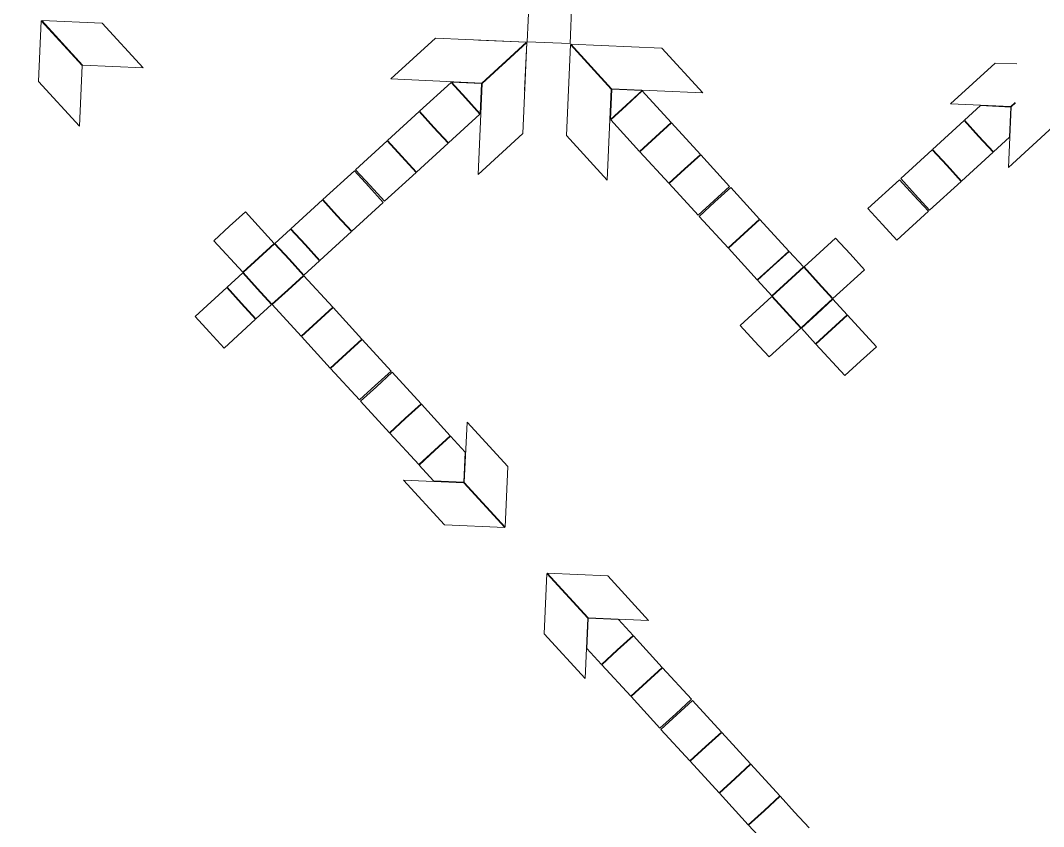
# Model space of a CAD drawing. Header units: inches. Extents: x 733725 to 1472938, y 4017711 to 8040520.
# Drawn here: x 734913.26 to 734922.82, y 4018814.39 to 4018821.93 of the extents above; entities that cross this region are included whole.
import ezdxf

# ---------------------------------------------------------------- set-up
doc = ezdxf.new("R2010")
doc.units = ezdxf.units.IN
doc.header["$MEASUREMENT"] = 0
doc.layers.add('H-HARAM3', color=123, linetype='Continuous', lineweight=5)
doc.layers.add('H-MAFSALL', color=31, linetype='Continuous', lineweight=13)

msp = doc.modelspace()

# ---------------------------------------------------------------- hatches: boundary and pattern name
at = {"layer": 'H-MAFSALL'}
h = msp.add_hatch(dxfattribs=at)
h.set_pattern_fill('ANGLE', color=256, scale=0.3, angle=45, style=0)
h.set_pattern_definition([(44.999999983, (-0.0012, 0.0002), (-1.4817422595, 1.4817422604), [1.524, -0.5715]), (134.999999983, (-0.0012, 0.0002), (-1.4817422604, -1.4817422595), [1.524, -0.5715])])
edge = h.paths.add_edge_path(flags=16)
edge.add_arc((734483.445, 4019138.1897), 8, -50, 310)
edge = h.paths.add_edge_path(flags=16)
edge.add_arc((735041.6895, 4018744.7804), 5, 130, 310)
edge.add_arc((735041.6895, 4018744.7804), 5, -50, 130)
edge = h.paths.add_edge_path(flags=16)
edge.add_arc((734929.4489, 4018650.0324), 10, 307.10292, 310)
edge.add_line((734935.8767, 4018642.372), (734935.4814, 4018642.0569))
edge = h.paths.add_edge_path(flags=16)
edge.add_arc((734448.3042, 4018988.9589), 5, -50, 310)
edge = h.paths.add_edge_path(flags=16)
edge.add_arc((734929.4489, 4018650.0324), 10, -50, 310)
edge = h.paths.add_edge_path()
edge.add_line((734470.4953, 4018819.8037), (734535.0027, 4018852.1893))
edge.add_line((734535.0027, 4018852.1893), (734535.0028, 4018852.1894))
edge.add_line((734535.0028, 4018852.1894), (734572.9145, 4018810.9159))
edge.add_arc((734615.7136, 4018815.0669), 43, 185.53969, 259.5981)
edge.add_line((734607.9499, 4018772.7736), (734656.259, 4018720.1805))
edge.add_line((734656.259, 4018720.1805), (734681.0174, 4018702.8809))
edge.add_line((734681.0174, 4018702.8809), (734689.4674, 4018687.6694))
edge.add_line((734689.4674, 4018687.6694), (734694.8569, 4018680.12))
edge.add_line((734694.8569, 4018680.12), (734719.321, 4018651.3461))
edge.add_line((734719.321, 4018651.3461), (734735.3211, 4018631.9455))
edge.add_line((734735.3211, 4018631.9455), (734738.8113, 4018624.3039))
edge.add_line((734738.8113, 4018624.3039), (734748.2601, 4018603.5123))
edge.add_line((734748.2601, 4018603.5123), (734747.5156, 4018601.6559))
edge.add_arc((734785.5059, 4018511.8713), 97.4913, 107.729285, 112.93457, ccw=False)
edge.add_arc((734656.5511, 4018541.8805), 117.4915, 25.081262, 32.340364, ccw=False)
edge.add_line((734762.964, 4018591.6856), (734809.1804, 4018581.9423))
edge.add_line((734809.1804, 4018581.9423), (734866.2193, 4018571.7287))
edge.add_line((734866.2193, 4018571.7287), (734867.898, 4018578.5125))
edge.add_line((734867.898, 4018578.5125), (734907.7247, 4018615.0051))
edge.add_line((734907.7247, 4018615.0051), (734912.4306, 4018609.8288))
edge.add_line((734912.4306, 4018609.8288), (734975.6402, 4018667.1034))
edge.add_line((734975.6402, 4018667.1034), (734970.9806, 4018672.2286))
edge.add_line((734970.9806, 4018672.2286), (735032.0404, 4018727.7402))
edge.add_line((735032.0404, 4018727.7402), (735037.3062, 4018722.0059))
edge.add_line((735037.3062, 4018722.0059), (735052.4135, 4018735.6627))
edge.add_line((735052.4135, 4018735.6627), (735059.3378, 4018741.9222))
edge.add_line((735059.3378, 4018741.9222), (735066.4007, 4018748.3411))
edge.add_line((735066.4007, 4018748.3411), (735061.1061, 4018754.1649))
edge.add_line((735061.1061, 4018754.1649), (735117.1181, 4018805.0911))
edge.add_line((735117.1181, 4018805.0911), (735104.8167, 4018818.622))
edge.add_line((735104.8167, 4018818.622), (734958.6774, 4018685.7615))
edge.add_line((734958.6774, 4018685.7615), (734951.5192, 4018693.6351))
edge.add_line((734951.5192, 4018693.6351), (734933.8721, 4018677.5914))
edge.add_line((734933.8721, 4018677.5914), (734905.385, 4018651.6928))
edge.add_line((734905.385, 4018651.6928), (734888.1078, 4018635.9855))
edge.add_line((734888.1078, 4018635.9855), (734892.7674, 4018630.8602))
edge.add_line((734892.7674, 4018630.8602), (734854.6666, 4018596.2214))
edge.add_line((734854.6666, 4018596.2214), (734784.2933, 4018608.8228))
edge.add_arc((734788.6998, 4018633.4314), 25, 217.1653, 259.84791, ccw=False)
edge.add_line((734768.7774, 4018618.3285), (734704.047, 4018703.715))
edge.add_line((734704.047, 4018703.715), (734708.5341, 4018710.9467))
edge.add_line((734708.5341, 4018710.9467), (734700.2069, 4018716.1137))
edge.add_line((734700.2069, 4018716.1137), (734704.0386, 4018722.2888))
edge.add_line((734704.0386, 4018722.2888), (734698.0906, 4018725.9795))
edge.add_line((734698.0906, 4018725.9795), (734702.2734, 4018732.7208))
edge.add_line((734702.2734, 4018732.7208), (734702.3358, 4018732.6792))
edge.add_arc((734708.1172, 4018741.4147), 10.4754, 236.50241, 314.05115)
edge.add_line((734715.4007, 4018733.8859), (734717.1591, 4018735.4845))
edge.add_line((734717.1591, 4018735.4845), (734722.2306, 4018740.0952))
edge.add_line((734722.2306, 4018740.0952), (734720.0645, 4018742.4777))
edge.add_line((734720.0645, 4018742.4777), (734726.1319, 4018747.9938))
edge.add_line((734726.1319, 4018747.9938), (734719.4104, 4018755.3871))
edge.add_line((734719.4104, 4018755.3871), (734713.2184, 4018749.7578))
edge.add_line((734713.2184, 4018749.7578), (734710.2913, 4018752.9776))
edge.add_line((734710.2913, 4018752.9776), (734716.4832, 4018758.6068))
edge.add_line((734716.4832, 4018758.6068), (734709.7593, 4018766.0027))
edge.add_line((734709.7593, 4018766.0027), (734703.5674, 4018760.3734))
edge.add_line((734703.5674, 4018760.3734), (734700.6402, 4018763.5932))
edge.add_line((734700.6402, 4018763.5932), (734706.8321, 4018769.2225))
edge.add_line((734706.8321, 4018769.2225), (734700.1106, 4018776.6158))
edge.add_line((734700.1106, 4018776.6158), (734694.4001, 4018771.4241))
edge.add_line((734694.4001, 4018771.4241), (734692.234, 4018773.8067))
edge.add_line((734692.234, 4018773.8067), (734686.6308, 4018768.7126))
edge.add_line((734686.6308, 4018768.7126), (734683.9313, 4018766.2584))
edge.add_arc((734691.4881, 4018755.6042), 13.062, 125.34714, 234.14862)
edge.add_line((734683.8378, 4018745.0169), (734679.6738, 4018738.3061))
edge.add_line((734679.6738, 4018738.3061), (734673.7265, 4018741.9964))
edge.add_line((734673.7265, 4018741.9964), (734673.4101, 4018741.4911))
edge.add_line((734673.4101, 4018741.4911), (734673.2736, 4018741.5758))
edge.add_line((734673.2736, 4018741.5758), (734669.4239, 4018735.3715))
edge.add_line((734669.4239, 4018735.3715), (734662.8913, 4018739.4249))
edge.add_line((734662.8913, 4018739.4249), (734661.1199, 4018740.524))
edge.add_line((734661.1199, 4018740.524), (734662.2687, 4018742.4241))
edge.add_line((734662.2687, 4018742.4241), (734639.0908, 4018767.9186))
edge.add_line((734639.0908, 4018767.9186), (734644.8625, 4018773.166))
edge.add_line((734644.8625, 4018773.166), (734641.2704, 4018777.1171))
edge.add_line((734641.2704, 4018777.1171), (734635.4986, 4018771.8698))
edge.add_line((734635.4986, 4018771.8698), (734624.5394, 4018783.9244))
edge.add_line((734624.5394, 4018783.9244), (734623.801, 4018783.25))
edge.add_line((734623.801, 4018783.25), (734611.491, 4018796.7903))
edge.add_line((734611.491, 4018796.7903), (734615.9688, 4018800.9041))
edge.add_line((734615.9688, 4018800.9041), (734613.2055, 4018803.9435))
edge.add_line((734613.2055, 4018803.9435), (734611.3585, 4018802.2643))
edge.add_line((734611.3585, 4018802.2643), (734611.02, 4018802.6367))
edge.add_line((734611.02, 4018802.6367), (734608.0803, 4018802.7766))
edge.add_line((734608.0803, 4018802.7766), (734607.7079, 4018802.4381))
edge.add_line((734607.7079, 4018802.4381), (734600.9592, 4018809.8613))
edge.add_line((734600.9592, 4018809.8613), (734601.3316, 4018810.1998))
edge.add_line((734601.3316, 4018810.1998), (734601.4715, 4018813.1395))
edge.add_line((734601.4715, 4018813.1395), (734601.133, 4018813.5119))
edge.add_line((734601.133, 4018813.5119), (734602.98, 4018815.191))
edge.add_line((734602.98, 4018815.191), (734600.1953, 4018818.254))
edge.add_line((734600.1953, 4018818.254), (734595.6962, 4018814.1637))
edge.add_line((734595.6962, 4018814.1637), (734583.3863, 4018827.704))
edge.add_line((734583.3863, 4018827.704), (734584.1278, 4018828.3749))
edge.add_line((734584.1278, 4018828.3749), (734573.1685, 4018840.4295))
edge.add_line((734573.1685, 4018840.4295), (734578.9403, 4018845.6768))
edge.add_line((734578.9403, 4018845.6768), (734575.3481, 4018849.628))
edge.add_line((734575.3481, 4018849.628), (734569.5764, 4018844.3807))
edge.add_line((734569.5764, 4018844.3807), (734546.3981, 4018869.8755))
edge.add_line((734546.3981, 4018869.8755), (734544.3975, 4018868.9124))
edge.add_line((734544.3975, 4018868.9124), (734540.0569, 4018877.6681))
edge.add_line((734540.0569, 4018877.6681), (734546.5988, 4018880.9112))
edge.add_line((734546.5988, 4018880.9112), (734546.5264, 4018881.0573))
edge.add_line((734546.5264, 4018881.0573), (734547.0605, 4018881.3221))
edge.add_line((734547.0605, 4018881.3221), (734543.9517, 4018887.593))
edge.add_line((734543.9517, 4018887.593), (734551.0277, 4018891.1008))
edge.add_arc((734562.2937, 4018897.711), 13.062, 210.40158, 319.20306)
edge.add_line((734572.182, 4018889.1765), (734580.4847, 4018896.7248))
edge.add_line((734580.4847, 4018896.7248), (734578.3187, 4018899.1073))
edge.add_line((734578.3187, 4018899.1073), (734584.0292, 4018904.299))
edge.add_line((734584.0292, 4018904.299), (734577.1831, 4018911.5791))
edge.add_line((734577.1831, 4018911.5791), (734571.1158, 4018906.063))
edge.add_line((734571.1158, 4018906.063), (734568.1886, 4018909.2828))
edge.add_line((734568.1886, 4018909.2828), (734574.2559, 4018914.7988))
edge.add_line((734574.2559, 4018914.7988), (734567.5321, 4018922.1947))
edge.add_line((734567.5321, 4018922.1947), (734561.4647, 4018916.6786))
edge.add_line((734561.4647, 4018916.6786), (734558.5375, 4018919.8984))
edge.add_line((734558.5375, 4018919.8984), (734564.6049, 4018925.4145))
edge.add_line((734564.6049, 4018925.4145), (734558.0079, 4018932.921))
edge.add_line((734558.0079, 4018932.921), (734551.9405, 4018927.4049))
edge.add_line((734551.9405, 4018927.4049), (734549.7745, 4018929.7875))
edge.add_line((734549.7745, 4018929.7875), (734542.9446, 4018923.5782))
edge.add_arc((734549.637, 4018915.6331), 10.3881, 130.10836, 208.84824)
edge.add_line((734540.538, 4018910.6209), (734533.43, 4018907.0972))
edge.add_line((734533.43, 4018907.0972), (734530.3209, 4018913.3688))
edge.add_line((734530.3209, 4018913.3688), (734523.8097, 4018910.141))
edge.add_line((734523.8097, 4018910.141), (734519.4222, 4018918.9914))
edge.add_line((734519.4222, 4018918.9914), (734518.4144, 4018918.4896))
edge.add_line((734518.4144, 4018918.4896), (734483.6524, 4018963.6121))
edge.add_line((734483.6524, 4018963.6121), (734466.216, 4018986.2504))
edge.add_arc((734446.3422, 4018986.5238), 19.8757, -0.7881, 95.2465)
edge.add_line((734444.5247, 4019006.3162), (734441.7449, 4019010.0152))
edge.add_arc((734457.7335, 4019022.0305), 20, 159.6381, 216.92455, ccw=False)
edge.add_line((734438.9832, 4019028.9895), (734449.6243, 4019057.6607))
edge.add_arc((734468.3745, 4019050.7018), 20, 132.2751, 159.6381, ccw=False)
edge.add_line((734454.9207, 4019065.5002), (734492.1744, 4019099.3689))
edge.add_line((734492.1744, 4019099.3689), (734492.3517, 4019103.094))
edge.add_line((734492.3517, 4019103.094), (734518.4945, 4019128.9096))
edge.add_line((734518.4945, 4019128.9096), (734515.9323, 4019129.0316))
edge.add_line((734515.9323, 4019129.0316), (734509.618, 4019135.9854))
edge.add_line((734509.618, 4019135.9854), (734510.1303, 4019146.7492))
edge.add_line((734510.1303, 4019146.7492), (734519.735, 4019155.0405))
edge.add_line((734519.735, 4019155.0405), (734521.1517, 4019171.1327))
edge.add_line((734521.1517, 4019171.1327), (734507.4717, 4019199.4861))
edge.add_line((734507.4717, 4019199.4861), (734476.6861, 4019171.0991))
edge.add_line((734476.6861, 4019171.0991), (734472.5744, 4019167.3077))
edge.add_line((734472.5744, 4019167.3077), (734466.9126, 4019162.0871))
edge.add_line((734466.9126, 4019162.0871), (734466.3923, 4019149.2512))
edge.add_line((734466.3923, 4019149.2512), (734473.0576, 4019142.0228))
edge.add_line((734473.0576, 4019142.0228), (734470.7281, 4019136.0028))
edge.add_line((734470.7281, 4019136.0028), (734468.209, 4019122.9071))
edge.add_line((734468.209, 4019122.9071), (734466.607, 4019104.8471))
edge.add_line((734466.607, 4019104.8471), (734464.67, 4019103.3283))
edge.add_line((734464.67, 4019103.3283), (734460.4299, 4019099.4701))
edge.add_line((734460.4299, 4019099.4701), (734439.912, 4019080.5571))
edge.add_arc((734466.9718, 4019051.0992), 40, 132.57031, 159.93331)
edge.add_line((734429.4, 4019064.8237), (734425.7868, 4019054.9322))
edge.add_arc((734492.6114, 4019019.499), 75.6376, 152.065629, 155.271152)
edge.add_line((734423.91, 4019051.1401), (734418.436, 4019034.2994))
edge.add_line((734418.436, 4019034.2994), (734418.3925, 4019032.8335))
edge.add_arc((734464.1068, 4019027.4994), 46.0244, 173.34458, 190.86616)
edge.add_arc((734458.1011, 4019026.815), 40, 191.52522, 222.57031)
edge.add_line((734428.6431, 4018999.7552), (734431.5496, 4018996.5912))
edge.add_arc((734450.6368, 4018990.5945), 20.0071, 162.55862, 282.582)
edge.add_line((734454.9951, 4018971.0679), (734472.9353, 4018951.5378))
edge.add_line((734472.9353, 4018951.5378), (734489.3655, 4018933.6514))
edge.add_line((734489.3655, 4018933.6514), (734498.0831, 4018916.2952))
edge.add_line((734498.0831, 4018916.2952), (734467.0091, 4018900.6946))
edge.add_line((734467.0091, 4018900.6946), (734457.7339, 4018896.0381))
edge.add_line((734457.7339, 4018896.0381), (734446.8459, 4018890.5718))
edge.add_line((734446.8459, 4018890.5718), (734436.4745, 4018885.3649))
edge.add_line((734436.4745, 4018885.3649), (734448.8003, 4018875.9814))
edge.add_line((734448.8003, 4018875.9814), (734461.775, 4018837.1449))
edge.add_line((734461.775, 4018837.1449), (734470.4953, 4018819.8037))

# ---------------------------------------------------------------- linework, layer by layer
at = {"layer": 'H-HARAM3'}
for p, q in [((734917.9993, 4018821.7299), (734918.0171, 4018822.1295)), ((734917.9993, 4018821.7299), (734918.0171, 4018822.1295)), ((734917.9993, 4018821.7299), (734918.0171, 4018822.1295)), ((734917.9993, 4018821.7299), (734918.0171, 4018822.1295)), ((734918.3989, 4018821.7121), (734918.4167, 4018822.1117)), ((734918.3989, 4018821.7121), (734918.4167, 4018822.1117)), ((734913.433, 4018821.3593), (734913.4581, 4018821.9245)), ((734913.433, 4018821.3593), (734913.4581, 4018821.9245)), ((734913.4581, 4018821.9245), (734913.8399, 4018821.5071)), ((734913.4581, 4018821.9245), (734913.8399, 4018821.5071)), ((734914.0265, 4018821.9023), (734913.4613, 4018821.9274)), ((734913.4613, 4018821.9274), (734913.8432, 4018821.51)), ((734914.0265, 4018821.9023), (734913.4613, 4018821.9274)), ((734913.4613, 4018821.9274), (734913.8432, 4018821.51)), ((734914.4083, 4018821.4849), (734914.0265, 4018821.9023)), ((734914.4083, 4018821.4849), (734914.0265, 4018821.9023)), ((734917.1408, 4018821.7637), (734916.7234, 4018821.3819)), ((734917.1408, 4018821.7637), (734916.7234, 4018821.3819)), ((734917.9916, 4018821.7258), (734917.1408, 4018821.7637)), ((734917.9916, 4018821.7258), (734917.1408, 4018821.7637)), ((734917.9916, 4018821.7258), (734917.543, 4018821.7458)), ((734917.9916, 4018821.7258), (734917.543, 4018821.7458)), ((734917.5742, 4018821.344), (734917.9916, 4018821.7258)), ((734917.5742, 4018821.344), (734917.9916, 4018821.7258)), ((734917.5772, 4018821.3407), (734917.9946, 4018821.7226)), ((734917.5772, 4018821.3407), (734917.9946, 4018821.7226)), ((734917.7573, 4018821.5115), (734917.9916, 4018821.7258)), ((734917.7573, 4018821.5115), (734917.9916, 4018821.7258)), ((734917.7603, 4018821.5082), (734917.9946, 4018821.7226)), ((734917.7603, 4018821.5082), (734917.9946, 4018821.7226)), ((734917.9946, 4018821.7226), (734917.9567, 4018820.8718)), ((734917.9946, 4018821.7226), (734917.9567, 4018820.8718)), ((734917.9946, 4018821.7226), (734917.9746, 4018821.2739)), ((734917.9946, 4018821.7226), (734917.9746, 4018821.2739)), ((734918.3989, 4018821.7121), (734917.9993, 4018821.7299)), ((734918.3989, 4018821.7121), (734917.9993, 4018821.7299)), ((734918.3989, 4018821.7121), (734917.9993, 4018821.7299)), ((734918.3989, 4018821.7121), (734917.9993, 4018821.7299)), ((734918.403, 4018821.7044), (734918.3651, 4018820.8536)), ((734918.403, 4018821.7044), (734918.3651, 4018820.8536)), ((734918.403, 4018821.7044), (734918.3651, 4018820.8536)), ((734918.403, 4018821.7044), (734918.3651, 4018820.8536)), ((734918.7848, 4018821.287), (734918.403, 4018821.7044)), ((734918.7848, 4018821.287), (734918.403, 4018821.7044)), ((734918.7848, 4018821.287), (734918.403, 4018821.7044)), ((734918.7848, 4018821.287), (734918.403, 4018821.7044)), ((734918.788, 4018821.29), (734918.4062, 4018821.7074)), ((734918.4062, 4018821.7074), (734919.257, 4018821.6695)), ((734918.4062, 4018821.7074), (734919.257, 4018821.6695)), ((734918.788, 4018821.29), (734918.4062, 4018821.7074)), ((734919.257, 4018821.6695), (734919.6388, 4018821.2521)), ((734919.257, 4018821.6695), (734919.6388, 4018821.2521)), ((734913.8399, 4018821.5071), (734913.8148, 4018820.9419)), ((734913.8399, 4018821.5071), (734913.8148, 4018820.9419)), ((734913.8432, 4018821.51), (734914.4083, 4018821.4849)), ((734913.8432, 4018821.51), (734914.4083, 4018821.4849)), ((734921.9539, 4018821.1491), (734922.3713, 4018821.5309)), ((734921.9539, 4018821.1491), (734922.3713, 4018821.5309)), ((734922.3713, 4018821.5309), (734922.5755, 4018821.5218)), ((734922.3713, 4018821.5309), (734922.5755, 4018821.5218)), ((734913.8148, 4018820.9419), (734913.433, 4018821.3593)), ((734913.8148, 4018820.9419), (734913.433, 4018821.3593)), ((734916.7234, 4018821.3819), (734917.5742, 4018821.344)), ((734916.7234, 4018821.3819), (734917.5742, 4018821.344)), ((734916.9919, 4018821.0794), (734917.287, 4018821.3494)), ((734916.9919, 4018821.0794), (734917.287, 4018821.3494)), ((734917.287, 4018821.3494), (734917.422, 4018821.2018)), ((734917.287, 4018821.3494), (734917.422, 4018821.2018)), ((734917.4253, 4018821.2048), (734917.2903, 4018821.3523)), ((734917.2903, 4018821.3523), (734917.5728, 4018821.3398)), ((734917.2903, 4018821.3523), (734917.5728, 4018821.3398)), ((734917.4253, 4018821.2048), (734917.2903, 4018821.3523)), ((734917.5393, 4018820.4899), (734917.5772, 4018821.3407)), ((734917.5393, 4018820.4899), (734917.5772, 4018821.3407)), ((734917.5728, 4018821.3398), (734917.5603, 4018821.0572)), ((734917.5728, 4018821.3398), (734917.5603, 4018821.0572)), ((734917.422, 4018821.2018), (734917.557, 4018821.0542)), ((734917.422, 4018821.2018), (734917.557, 4018821.0542)), ((734917.5603, 4018821.0572), (734917.4253, 4018821.2048)), ((734917.5603, 4018821.0572), (734917.4253, 4018821.2048)), ((734918.7469, 4018820.4362), (734918.7848, 4018821.287)), ((734918.7469, 4018820.4362), (734918.7848, 4018821.287)), ((734918.7469, 4018820.4362), (734918.7848, 4018821.287)), ((734918.7469, 4018820.4362), (734918.7848, 4018821.287)), ((734918.7764, 4018821.0031), (734918.789, 4018821.2856)), ((734918.7764, 4018821.0031), (734918.789, 4018821.2856)), ((734918.7764, 4018821.0031), (734918.789, 4018821.2856)), ((734918.7764, 4018821.0031), (734918.789, 4018821.2856)), ((734919.6388, 4018821.2521), (734918.788, 4018821.29)), ((734919.6388, 4018821.2521), (734918.788, 4018821.29)), ((734919.0716, 4018821.2731), (734918.789, 4018821.2856)), ((734919.0716, 4018821.2731), (734918.789, 4018821.2856)), ((734918.924, 4018821.1381), (734919.0716, 4018821.2731)), ((734918.924, 4018821.1381), (734919.0716, 4018821.2731)), ((734919.0745, 4018821.2698), (734918.927, 4018821.1348)), ((734919.0745, 4018821.2698), (734918.927, 4018821.1348)), ((734919.3445, 4018820.9747), (734919.0745, 4018821.2698)), ((734919.3445, 4018820.9747), (734919.0745, 4018821.2698)), ((734918.924, 4018821.1381), (734918.7764, 4018821.0031)), ((734918.924, 4018821.1381), (734918.7764, 4018821.0031)), ((734918.924, 4018821.1381), (734918.7764, 4018821.0031)), ((734918.924, 4018821.1381), (734918.7764, 4018821.0031)), ((734918.7794, 4018820.9998), (734918.927, 4018821.1348)), ((734918.7794, 4018820.9998), (734918.927, 4018821.1348)), ((734918.7794, 4018820.9998), (734918.927, 4018821.1348)), ((734918.7794, 4018820.9998), (734918.927, 4018821.1348)), ((734922.5191, 4018821.1239), (734921.9539, 4018821.1491)), ((734922.5191, 4018821.1239), (734921.9539, 4018821.1491)), ((734922.0859, 4018820.9958), (734922.2351, 4018821.1323)), ((734922.0859, 4018820.9958), (734922.2351, 4018821.1323)), ((734922.2351, 4018821.1323), (734922.5177, 4018821.1197)), ((734922.2351, 4018821.1323), (734922.5177, 4018821.1197)), ((734922.522, 4018821.1207), (734922.4969, 4018820.5556)), ((734922.522, 4018821.1207), (734922.4969, 4018820.5556)), ((734922.5177, 4018821.1197), (734922.5051, 4018820.8371)), ((734922.5177, 4018821.1197), (734922.5051, 4018820.8371)), ((734922.5595, 4018821.1609), (734922.5191, 4018821.1239)), ((734922.5595, 4018821.1609), (734922.5191, 4018821.1239)), ((734922.5624, 4018821.1576), (734922.522, 4018821.1207)), ((734922.5624, 4018821.1576), (734922.522, 4018821.1207)), ((734916.6935, 4018820.8064), (734916.9887, 4018821.0764)), ((734916.6935, 4018820.8064), (734916.9887, 4018821.0764)), ((734916.9887, 4018821.0764), (734917.1236, 4018820.9288)), ((734916.9887, 4018821.0764), (734917.1236, 4018820.9288)), ((734917.1269, 4018820.9318), (734916.9919, 4018821.0794)), ((734917.1269, 4018820.9318), (734916.9919, 4018821.0794)), ((734917.557, 4018821.0542), (734917.2619, 4018820.7843)), ((734917.557, 4018821.0542), (734917.2619, 4018820.7843)), ((734917.1236, 4018820.9288), (734917.2586, 4018820.7813)), ((734917.1236, 4018820.9288), (734917.2586, 4018820.7813)), ((734917.2619, 4018820.7843), (734917.1269, 4018820.9318)), ((734917.2619, 4018820.7843), (734917.1269, 4018820.9318)), ((734919.0494, 4018820.7047), (734918.7794, 4018820.9998)), ((734919.0494, 4018820.7047), (734918.7794, 4018820.9998)), ((734919.0494, 4018820.7047), (734918.7794, 4018820.9998)), ((734919.0494, 4018820.7047), (734918.7794, 4018820.9998)), ((734919.1969, 4018820.8397), (734919.3445, 4018820.9747)), ((734919.1969, 4018820.8397), (734919.3445, 4018820.9747)), ((734919.3475, 4018820.9714), (734919.1999, 4018820.8364)), ((734919.3475, 4018820.9714), (734919.1999, 4018820.8364)), ((734919.6175, 4018820.6763), (734919.3475, 4018820.9714)), ((734919.6175, 4018820.6763), (734919.3475, 4018820.9714)), ((734921.7876, 4018820.7228), (734922.0827, 4018820.9928)), ((734921.7876, 4018820.7228), (734922.0827, 4018820.9928)), ((734922.0827, 4018820.9928), (734922.2177, 4018820.8453)), ((734922.0827, 4018820.9928), (734922.2177, 4018820.8453)), ((734922.2209, 4018820.8482), (734922.0859, 4018820.9958)), ((734922.2209, 4018820.8482), (734922.0859, 4018820.9958)), ((734922.4969, 4018820.5556), (734922.9143, 4018820.9374)), ((734922.4969, 4018820.5556), (734922.9143, 4018820.9374)), ((734917.9567, 4018820.8718), (734917.5393, 4018820.4899)), ((734917.9567, 4018820.8718), (734917.5393, 4018820.4899)), ((734918.3651, 4018820.8536), (734918.7469, 4018820.4362)), ((734918.3651, 4018820.8536), (734918.7469, 4018820.4362)), ((734918.3651, 4018820.8536), (734918.7469, 4018820.4362)), ((734918.3651, 4018820.8536), (734918.7469, 4018820.4362)), ((734919.1969, 4018820.8397), (734919.0494, 4018820.7047)), ((734919.1969, 4018820.8397), (734919.0494, 4018820.7047)), ((734919.1969, 4018820.8397), (734919.0494, 4018820.7047)), ((734919.1969, 4018820.8397), (734919.0494, 4018820.7047)), ((734919.0523, 4018820.7015), (734919.1999, 4018820.8364)), ((734919.0523, 4018820.7015), (734919.1999, 4018820.8364)), ((734919.0523, 4018820.7015), (734919.1999, 4018820.8364)), ((734919.0523, 4018820.7015), (734919.1999, 4018820.8364)), ((734922.2177, 4018820.8453), (734922.3527, 4018820.6977)), ((734922.2177, 4018820.8453), (734922.3527, 4018820.6977)), ((734922.3559, 4018820.7007), (734922.2209, 4018820.8482)), ((734922.3559, 4018820.7007), (734922.2209, 4018820.8482)), ((734922.5051, 4018820.8371), (734922.3559, 4018820.7007)), ((734922.5051, 4018820.8371), (734922.3559, 4018820.7007)), ((734916.3951, 4018820.5335), (734916.6903, 4018820.8035)), ((734916.3951, 4018820.5335), (734916.6903, 4018820.8035)), ((734916.6903, 4018820.8035), (734916.8253, 4018820.6559)), ((734916.6903, 4018820.8035), (734916.8253, 4018820.6559)), ((734916.8285, 4018820.6589), (734916.6935, 4018820.8064)), ((734916.8285, 4018820.6589), (734916.6935, 4018820.8064)), ((734917.2586, 4018820.7813), (734916.9635, 4018820.5113)), ((734917.2586, 4018820.7813), (734916.9635, 4018820.5113)), ((734921.4892, 4018820.4499), (734921.7843, 4018820.7199)), ((734921.4892, 4018820.4499), (734921.7843, 4018820.7199)), ((734921.7843, 4018820.7199), (734921.9193, 4018820.5723)), ((734921.7843, 4018820.7199), (734921.9193, 4018820.5723)), ((734921.9226, 4018820.5753), (734921.7876, 4018820.7228)), ((734921.9226, 4018820.5753), (734921.7876, 4018820.7228)), ((734916.8253, 4018820.6559), (734916.9603, 4018820.5083)), ((734916.8253, 4018820.6559), (734916.9603, 4018820.5083)), ((734916.9635, 4018820.5113), (734916.8285, 4018820.6589)), ((734916.9635, 4018820.5113), (734916.8285, 4018820.6589)), ((734919.3223, 4018820.4063), (734919.0523, 4018820.7015)), ((734919.3223, 4018820.4063), (734919.0523, 4018820.7015)), ((734919.3223, 4018820.4063), (734919.0523, 4018820.7015)), ((734919.3223, 4018820.4063), (734919.0523, 4018820.7015)), ((734919.4699, 4018820.5413), (734919.6175, 4018820.6763)), ((734919.4699, 4018820.5413), (734919.6175, 4018820.6763)), ((734919.6204, 4018820.6731), (734919.4729, 4018820.5381)), ((734919.6204, 4018820.6731), (734919.4729, 4018820.5381)), ((734919.8904, 4018820.3779), (734919.6204, 4018820.6731)), ((734919.8904, 4018820.3779), (734919.6204, 4018820.6731)), ((734922.3527, 4018820.6977), (734922.0575, 4018820.4277)), ((734922.3527, 4018820.6977), (734922.0575, 4018820.4277)), ((734916.5301, 4018820.3859), (734916.3951, 4018820.5335)), ((734916.5301, 4018820.3859), (734916.3951, 4018820.5335)), ((734919.4699, 4018820.5413), (734919.3223, 4018820.4063)), ((734919.4699, 4018820.5413), (734919.3223, 4018820.4063)), ((734919.4699, 4018820.5413), (734919.3223, 4018820.4063)), ((734919.4699, 4018820.5413), (734919.3223, 4018820.4063)), ((734919.3253, 4018820.4031), (734919.4729, 4018820.5381)), ((734919.3253, 4018820.4031), (734919.4729, 4018820.5381)), ((734919.3253, 4018820.4031), (734919.4729, 4018820.5381)), ((734919.3253, 4018820.4031), (734919.4729, 4018820.5381)), ((734921.9193, 4018820.5723), (734922.0543, 4018820.4247)), ((734921.9193, 4018820.5723), (734922.0543, 4018820.4247)), ((734922.0575, 4018820.4277), (734921.9226, 4018820.5753)), ((734922.0575, 4018820.4277), (734921.9226, 4018820.5753)), ((734916.0889, 4018820.2534), (734916.3841, 4018820.5233)), ((734916.0889, 4018820.2534), (734916.3841, 4018820.5233)), ((734916.3841, 4018820.5233), (734916.5191, 4018820.3758)), ((734916.3841, 4018820.5233), (734916.5191, 4018820.3758)), ((734916.9603, 4018820.5083), (734916.6651, 4018820.2383)), ((734916.9603, 4018820.5083), (734916.6651, 4018820.2383)), ((734921.183, 4018820.1698), (734921.4781, 4018820.4398)), ((734921.183, 4018820.1698), (734921.4781, 4018820.4398)), ((734921.4781, 4018820.4398), (734921.6131, 4018820.2922)), ((734921.4781, 4018820.4398), (734921.6131, 4018820.2922)), ((734921.6242, 4018820.3023), (734921.4892, 4018820.4499)), ((734921.6242, 4018820.3023), (734921.4892, 4018820.4499)), ((734916.5191, 4018820.3758), (734916.654, 4018820.2282)), ((734916.5191, 4018820.3758), (734916.654, 4018820.2282)), ((734916.6651, 4018820.2383), (734916.5301, 4018820.3859)), ((734916.6651, 4018820.2383), (734916.5301, 4018820.3859)), ((734919.5953, 4018820.1079), (734919.3253, 4018820.4031)), ((734919.5953, 4018820.1079), (734919.3253, 4018820.4031)), ((734919.5953, 4018820.1079), (734919.3253, 4018820.4031)), ((734919.5953, 4018820.1079), (734919.3253, 4018820.4031)), ((734919.7429, 4018820.2429), (734919.8904, 4018820.3779)), ((734919.7429, 4018820.2429), (734919.8904, 4018820.3779)), ((734919.9006, 4018820.3669), (734919.753, 4018820.2319)), ((734919.9006, 4018820.3669), (734919.753, 4018820.2319)), ((734920.1705, 4018820.0717), (734919.9006, 4018820.3669)), ((734920.1705, 4018820.0717), (734919.9006, 4018820.3669)), ((734922.0543, 4018820.4247), (734921.7592, 4018820.1548)), ((734922.0543, 4018820.4247), (734921.7592, 4018820.1548)), ((734915.7905, 4018819.9804), (734916.0857, 4018820.2504)), ((734915.7905, 4018819.9804), (734916.0857, 4018820.2504)), ((734916.0857, 4018820.2504), (734916.2207, 4018820.1028)), ((734916.0857, 4018820.2504), (734916.2207, 4018820.1028)), ((734916.2239, 4018820.1058), (734916.0889, 4018820.2534)), ((734916.2239, 4018820.1058), (734916.0889, 4018820.2534)), ((734919.7429, 4018820.2429), (734919.5953, 4018820.1079)), ((734919.7429, 4018820.2429), (734919.5953, 4018820.1079)), ((734919.7429, 4018820.2429), (734919.5953, 4018820.1079)), ((734919.7429, 4018820.2429), (734919.5953, 4018820.1079)), ((734921.6131, 4018820.2922), (734921.7481, 4018820.1446)), ((734921.6131, 4018820.2922), (734921.7481, 4018820.1446)), ((734921.7592, 4018820.1548), (734921.6242, 4018820.3023)), ((734921.7592, 4018820.1548), (734921.6242, 4018820.3023)), ((734916.654, 4018820.2282), (734916.3589, 4018819.9582)), ((734916.654, 4018820.2282), (734916.3589, 4018819.9582)), ((734919.6054, 4018820.0969), (734919.753, 4018820.2319)), ((734919.6054, 4018820.0969), (734919.753, 4018820.2319)), ((734919.6054, 4018820.0969), (734919.753, 4018820.2319)), ((734919.6054, 4018820.0969), (734919.753, 4018820.2319)), ((734921.318, 4018820.0222), (734921.183, 4018820.1698)), ((734921.318, 4018820.0222), (734921.183, 4018820.1698)), ((734921.7481, 4018820.1446), (734921.453, 4018819.8746)), ((734921.7481, 4018820.1446), (734921.453, 4018819.8746)), ((734915.3651, 4018820.1393), (734915.2176, 4018820.0043)), ((734915.3651, 4018820.1393), (734915.2176, 4018820.0043)), ((734915.6351, 4018819.8442), (734915.3651, 4018820.1393)), ((734915.6351, 4018819.8442), (734915.3651, 4018820.1393)), ((734916.2207, 4018820.1028), (734916.3557, 4018819.9553)), ((734916.2207, 4018820.1028), (734916.3557, 4018819.9553)), ((734916.3589, 4018819.9582), (734916.2239, 4018820.1058)), ((734916.3589, 4018819.9582), (734916.2239, 4018820.1058)), ((734919.8754, 4018819.8017), (734919.6054, 4018820.0969)), ((734919.8754, 4018819.8017), (734919.6054, 4018820.0969)), ((734919.8754, 4018819.8017), (734919.6054, 4018820.0969)), ((734919.8754, 4018819.8017), (734919.6054, 4018820.0969)), ((734920.023, 4018819.9367), (734920.1705, 4018820.0717)), ((734920.023, 4018819.9367), (734920.1705, 4018820.0717)), ((734920.1735, 4018820.0685), (734920.0259, 4018819.9335)), ((734920.1735, 4018820.0685), (734920.0259, 4018819.9335)), ((734920.4435, 4018819.7733), (734920.1735, 4018820.0685)), ((734920.4435, 4018819.7733), (734920.1735, 4018820.0685)), ((734915.2176, 4018820.0043), (734915.07, 4018819.8694)), ((734915.2176, 4018820.0043), (734915.07, 4018819.8694)), ((734915.6413, 4018819.8439), (734915.7873, 4018819.9774)), ((734915.6413, 4018819.8439), (734915.7873, 4018819.9774)), ((734915.7873, 4018819.9774), (734915.9223, 4018819.8299)), ((734915.7873, 4018819.9774), (734915.9223, 4018819.8299)), ((734915.9255, 4018819.8328), (734915.7905, 4018819.9804)), ((734915.9255, 4018819.8328), (734915.7905, 4018819.9804)), ((734916.3557, 4018819.9553), (734916.0605, 4018819.6853)), ((734916.3557, 4018819.9553), (734916.0605, 4018819.6853)), ((734921.453, 4018819.8746), (734921.318, 4018820.0222)), ((734921.453, 4018819.8746), (734921.318, 4018820.0222)), ((734915.07, 4018819.8694), (734915.34, 4018819.5742)), ((734915.07, 4018819.8694), (734915.34, 4018819.5742)), ((734920.023, 4018819.9367), (734919.8754, 4018819.8017)), ((734920.023, 4018819.9367), (734919.8754, 4018819.8017)), ((734920.023, 4018819.9367), (734919.8754, 4018819.8017)), ((734920.023, 4018819.9367), (734919.8754, 4018819.8017)), ((734919.8784, 4018819.7985), (734920.0259, 4018819.9335)), ((734919.8784, 4018819.7985), (734920.0259, 4018819.9335)), ((734919.8784, 4018819.7985), (734920.0259, 4018819.9335)), ((734919.8784, 4018819.7985), (734920.0259, 4018819.9335)), ((734920.8813, 4018819.8938), (734920.5862, 4018819.6239)), ((734920.8813, 4018819.8938), (734920.5862, 4018819.6239)), ((734921.0163, 4018819.7463), (734920.8813, 4018819.8938)), ((734921.0163, 4018819.7463), (734920.8813, 4018819.8938)), ((734915.4876, 4018819.7092), (734915.6351, 4018819.8442)), ((734915.4876, 4018819.7092), (734915.6351, 4018819.8442)), ((734915.6381, 4018819.841), (734915.4905, 4018819.706)), ((734915.6381, 4018819.841), (734915.4905, 4018819.706)), ((734915.7731, 4018819.6934), (734915.6381, 4018819.841)), ((734915.7731, 4018819.6934), (734915.6381, 4018819.841)), ((734915.7763, 4018819.6964), (734915.6413, 4018819.8439)), ((734915.7763, 4018819.6964), (734915.6413, 4018819.8439)), ((734915.9223, 4018819.8299), (734916.0573, 4018819.6823)), ((734915.9223, 4018819.8299), (734916.0573, 4018819.6823)), ((734916.0605, 4018819.6853), (734915.9255, 4018819.8328)), ((734916.0605, 4018819.6853), (734915.9255, 4018819.8328)), ((734920.1484, 4018819.5033), (734919.8784, 4018819.7985)), ((734920.1484, 4018819.5033), (734919.8784, 4018819.7985)), ((734920.1484, 4018819.5033), (734919.8784, 4018819.7985)), ((734920.1484, 4018819.5033), (734919.8784, 4018819.7985)), ((734920.2959, 4018819.6383), (734920.4435, 4018819.7733)), ((734920.2959, 4018819.6383), (734920.4435, 4018819.7733)), ((734920.4465, 4018819.7701), (734920.2989, 4018819.6351)), ((734920.4465, 4018819.7701), (734920.2989, 4018819.6351)), ((734920.58, 4018819.6241), (734920.4465, 4018819.7701)), ((734920.58, 4018819.6241), (734920.4465, 4018819.7701)), ((734915.34, 4018819.5742), (734915.4876, 4018819.7092)), ((734915.34, 4018819.5742), (734915.4876, 4018819.7092)), ((734915.4905, 4018819.706), (734915.343, 4018819.571)), ((734915.4905, 4018819.706), (734915.343, 4018819.571)), ((734915.9081, 4018819.5458), (734915.7731, 4018819.6934)), ((734915.9081, 4018819.5458), (734915.7731, 4018819.6934)), ((734915.9113, 4018819.5488), (734915.7763, 4018819.6964)), ((734915.9113, 4018819.5488), (734915.7763, 4018819.6964)), ((734916.0573, 4018819.6823), (734915.9113, 4018819.5488)), ((734916.0573, 4018819.6823), (734915.9113, 4018819.5488)), ((734921.1513, 4018819.5987), (734921.0163, 4018819.7463)), ((734921.1513, 4018819.5987), (734921.0163, 4018819.7463)), ((734915.343, 4018819.571), (734915.478, 4018819.4234)), ((734915.343, 4018819.571), (734915.478, 4018819.4234)), ((734920.2959, 4018819.6383), (734920.1484, 4018819.5033)), ((734920.2959, 4018819.6383), (734920.1484, 4018819.5033)), ((734920.2959, 4018819.6383), (734920.1484, 4018819.5033)), ((734920.2959, 4018819.6383), (734920.1484, 4018819.5033)), ((734920.1513, 4018819.5001), (734920.2989, 4018819.6351)), ((734920.1513, 4018819.5001), (734920.2989, 4018819.6351)), ((734920.1513, 4018819.5001), (734920.2989, 4018819.6351)), ((734920.1513, 4018819.5001), (734920.2989, 4018819.6351)), ((734920.4324, 4018819.4891), (734920.58, 4018819.6241)), ((734920.4324, 4018819.4891), (734920.58, 4018819.6241)), ((734920.583, 4018819.6209), (734920.4354, 4018819.4859)), ((734920.583, 4018819.6209), (734920.4354, 4018819.4859)), ((734920.7179, 4018819.4733), (734920.583, 4018819.6209)), ((734920.7179, 4018819.4733), (734920.583, 4018819.6209)), ((734920.5862, 4018819.6239), (734920.7212, 4018819.4763)), ((734920.5862, 4018819.6239), (734920.7212, 4018819.4763)), ((734920.8562, 4018819.3287), (734921.1513, 4018819.5987)), ((734920.8562, 4018819.3287), (734921.1513, 4018819.5987)), ((734915.1938, 4018819.4345), (734915.3397, 4018819.568)), ((734915.1938, 4018819.4345), (734915.3397, 4018819.568)), ((734915.3397, 4018819.568), (734915.4747, 4018819.4204)), ((734915.3397, 4018819.568), (734915.4747, 4018819.4204)), ((734915.7605, 4018819.4108), (734915.9081, 4018819.5458)), ((734915.7605, 4018819.4108), (734915.9081, 4018819.5458)), ((734915.9111, 4018819.5426), (734915.7635, 4018819.4076)), ((734915.9111, 4018819.5426), (734915.7635, 4018819.4076)), ((734916.181, 4018819.2474), (734915.9111, 4018819.5426)), ((734916.181, 4018819.2474), (734915.9111, 4018819.5426)), ((734920.2848, 4018819.3542), (734920.1513, 4018819.5001)), ((734920.2848, 4018819.3542), (734920.1513, 4018819.5001)), ((734920.2848, 4018819.3542), (734920.1513, 4018819.5001)), ((734920.2848, 4018819.3542), (734920.1513, 4018819.5001)), ((734920.4324, 4018819.4891), (734920.2848, 4018819.3542)), ((734920.4324, 4018819.4891), (734920.2848, 4018819.3542)), ((734920.4324, 4018819.4891), (734920.2848, 4018819.3542)), ((734920.4324, 4018819.4891), (734920.2848, 4018819.3542)), ((734920.2878, 4018819.3509), (734920.4354, 4018819.4859)), ((734920.2878, 4018819.3509), (734920.4354, 4018819.4859)), ((734920.2878, 4018819.3509), (734920.4354, 4018819.4859)), ((734920.2878, 4018819.3509), (734920.4354, 4018819.4859)), ((734920.7212, 4018819.4763), (734920.8562, 4018819.3287)), ((734920.7212, 4018819.4763), (734920.8562, 4018819.3287)), ((734914.8954, 4018819.1615), (734915.1905, 4018819.4315)), ((734914.8954, 4018819.1615), (734915.1905, 4018819.4315)), ((734915.1905, 4018819.4315), (734915.3255, 4018819.2839)), ((734915.1905, 4018819.4315), (734915.3255, 4018819.2839)), ((734915.3288, 4018819.2869), (734915.1938, 4018819.4345)), ((734915.3288, 4018819.2869), (734915.1938, 4018819.4345)), ((734915.4747, 4018819.4204), (734915.6097, 4018819.2729)), ((734915.4747, 4018819.4204), (734915.6097, 4018819.2729)), ((734915.478, 4018819.4234), (734915.613, 4018819.2758)), ((734915.478, 4018819.4234), (734915.613, 4018819.2758)), ((734915.613, 4018819.2758), (734915.7605, 4018819.4108)), ((734915.613, 4018819.2758), (734915.7605, 4018819.4108)), ((734915.7635, 4018819.4076), (734915.6159, 4018819.2726)), ((734915.7635, 4018819.4076), (734915.6159, 4018819.2726)), ((734920.8529, 4018819.3258), (734920.7179, 4018819.4733)), ((734920.8529, 4018819.3258), (734920.7179, 4018819.4733)), ((734915.3255, 4018819.2839), (734915.4605, 4018819.1364)), ((734915.3255, 4018819.2839), (734915.4605, 4018819.1364)), ((734915.4638, 4018819.1393), (734915.3288, 4018819.2869)), ((734915.4638, 4018819.1393), (734915.3288, 4018819.2869)), ((734919.9894, 4018819.0779), (734920.2846, 4018819.3479)), ((734919.9894, 4018819.0779), (734920.2846, 4018819.3479)), ((734919.9894, 4018819.0779), (734920.2846, 4018819.3479)), ((734919.9894, 4018819.0779), (734920.2846, 4018819.3479)), ((734920.2846, 4018819.3479), (734920.4196, 4018819.2004)), ((734920.2846, 4018819.3479), (734920.4196, 4018819.2004)), ((734920.2846, 4018819.3479), (734920.4196, 4018819.2004)), ((734920.2846, 4018819.3479), (734920.4196, 4018819.2004)), ((734920.4228, 4018819.2033), (734920.2878, 4018819.3509)), ((734920.4228, 4018819.2033), (734920.2878, 4018819.3509)), ((734920.4228, 4018819.2033), (734920.2878, 4018819.3509)), ((734920.4228, 4018819.2033), (734920.2878, 4018819.3509)), ((734920.7054, 4018819.1908), (734920.8529, 4018819.3258)), ((734920.7054, 4018819.1908), (734920.8529, 4018819.3258)), ((734920.8559, 4018819.3225), (734920.7083, 4018819.1875)), ((734920.8559, 4018819.3225), (734920.7083, 4018819.1875)), ((734920.9894, 4018819.1766), (734920.8559, 4018819.3225)), ((734920.9894, 4018819.1766), (734920.8559, 4018819.3225)), ((734915.6097, 4018819.2729), (734915.4638, 4018819.1393)), ((734915.6097, 4018819.2729), (734915.4638, 4018819.1393)), ((734915.6159, 4018819.2726), (734915.8859, 4018818.9774)), ((734915.6159, 4018819.2726), (734915.8859, 4018818.9774)), ((734916.0335, 4018819.1124), (734916.181, 4018819.2474)), ((734916.0335, 4018819.1124), (734916.181, 4018819.2474)), ((734916.184, 4018819.2442), (734916.0364, 4018819.1092)), ((734916.184, 4018819.2442), (734916.0364, 4018819.1092)), ((734916.454, 4018818.949), (734916.184, 4018819.2442)), ((734916.454, 4018818.949), (734916.184, 4018819.2442)), ((734920.4196, 4018819.2004), (734920.5546, 4018819.0528)), ((734920.4196, 4018819.2004), (734920.5546, 4018819.0528)), ((734920.4196, 4018819.2004), (734920.5546, 4018819.0528)), ((734920.4196, 4018819.2004), (734920.5546, 4018819.0528)), ((734920.5578, 4018819.0558), (734920.4228, 4018819.2033)), ((734920.5578, 4018819.0558), (734920.4228, 4018819.2033)), ((734920.5578, 4018819.0558), (734920.4228, 4018819.2033)), ((734920.5578, 4018819.0558), (734920.4228, 4018819.2033)), ((734920.7054, 4018819.1908), (734920.5578, 4018819.0558)), ((734920.7054, 4018819.1908), (734920.5578, 4018819.0558)), ((734920.7054, 4018819.1908), (734920.5578, 4018819.0558)), ((734920.7054, 4018819.1908), (734920.5578, 4018819.0558)), ((734915.0304, 4018819.014), (734914.8954, 4018819.1615)), ((734915.0304, 4018819.014), (734914.8954, 4018819.1615)), ((734915.4605, 4018819.1364), (734915.1654, 4018818.8664)), ((734915.4605, 4018819.1364), (734915.1654, 4018818.8664)), ((734915.8859, 4018818.9774), (734916.0335, 4018819.1124)), ((734915.8859, 4018818.9774), (734916.0335, 4018819.1124)), ((734916.0364, 4018819.1092), (734915.8889, 4018818.9742)), ((734916.0364, 4018819.1092), (734915.8889, 4018818.9742)), ((734920.5608, 4018819.0525), (734920.7083, 4018819.1875)), ((734920.5608, 4018819.0525), (734920.7083, 4018819.1875)), ((734920.5608, 4018819.0525), (734920.7083, 4018819.1875)), ((734920.5608, 4018819.0525), (734920.7083, 4018819.1875)), ((734920.8419, 4018819.0416), (734920.9894, 4018819.1766)), ((734920.8419, 4018819.0416), (734920.9894, 4018819.1766)), ((734920.9924, 4018819.1733), (734920.8448, 4018819.0383)), ((734920.9924, 4018819.1733), (734920.8448, 4018819.0383)), ((734921.2624, 4018818.8782), (734920.9924, 4018819.1733)), ((734921.2624, 4018818.8782), (734920.9924, 4018819.1733)), ((734915.1654, 4018818.8664), (734915.0304, 4018819.014)), ((734915.1654, 4018818.8664), (734915.0304, 4018819.014)), ((734920.1244, 4018818.9304), (734919.9894, 4018819.0779)), ((734920.1244, 4018818.9304), (734919.9894, 4018819.0779)), ((734920.1244, 4018818.9304), (734919.9894, 4018819.0779)), ((734920.1244, 4018818.9304), (734919.9894, 4018819.0779)), ((734920.5546, 4018819.0528), (734920.2594, 4018818.7828)), ((734920.5546, 4018819.0528), (734920.2594, 4018818.7828)), ((734920.5546, 4018819.0528), (734920.2594, 4018818.7828)), ((734920.5546, 4018819.0528), (734920.2594, 4018818.7828)), ((734920.6943, 4018818.9066), (734920.5608, 4018819.0525)), ((734920.6943, 4018818.9066), (734920.5608, 4018819.0525)), ((734920.6943, 4018818.9066), (734920.5608, 4018819.0525)), ((734920.6943, 4018818.9066), (734920.5608, 4018819.0525)), ((734920.8419, 4018819.0416), (734920.6943, 4018818.9066)), ((734920.8419, 4018819.0416), (734920.6943, 4018818.9066)), ((734920.8419, 4018819.0416), (734920.6943, 4018818.9066)), ((734920.8419, 4018819.0416), (734920.6943, 4018818.9066)), ((734920.6973, 4018818.9033), (734920.8448, 4018819.0383)), ((734920.6973, 4018818.9033), (734920.8448, 4018819.0383)), ((734920.6973, 4018818.9033), (734920.8448, 4018819.0383)), ((734920.6973, 4018818.9033), (734920.8448, 4018819.0383)), ((734915.8889, 4018818.9742), (734916.1589, 4018818.6791)), ((734915.8889, 4018818.9742), (734916.1589, 4018818.6791)), ((734916.3064, 4018818.8141), (734916.454, 4018818.949)), ((734916.3064, 4018818.8141), (734916.454, 4018818.949)), ((734916.457, 4018818.9458), (734916.3094, 4018818.8108)), ((734916.457, 4018818.9458), (734916.3094, 4018818.8108)), ((734916.727, 4018818.6507), (734916.457, 4018818.9458)), ((734916.727, 4018818.6507), (734916.457, 4018818.9458)), ((734920.2594, 4018818.7828), (734920.1244, 4018818.9304)), ((734920.2594, 4018818.7828), (734920.1244, 4018818.9304)), ((734920.2594, 4018818.7828), (734920.1244, 4018818.9304)), ((734920.2594, 4018818.7828), (734920.1244, 4018818.9304)), ((734920.9672, 4018818.6082), (734920.6973, 4018818.9033)), ((734920.9672, 4018818.6082), (734920.6973, 4018818.9033)), ((734920.9672, 4018818.6082), (734920.6973, 4018818.9033)), ((734920.9672, 4018818.6082), (734920.6973, 4018818.9033)), ((734916.1589, 4018818.6791), (734916.3064, 4018818.8141)), ((734916.1589, 4018818.6791), (734916.3064, 4018818.8141)), ((734916.3094, 4018818.8108), (734916.1618, 4018818.6758)), ((734916.3094, 4018818.8108), (734916.1618, 4018818.6758)), ((734921.1148, 4018818.7432), (734921.2624, 4018818.8782)), ((734921.1148, 4018818.7432), (734921.2624, 4018818.8782)), ((734921.1148, 4018818.7432), (734920.9672, 4018818.6082)), ((734921.1148, 4018818.7432), (734920.9672, 4018818.6082)), ((734921.1148, 4018818.7432), (734920.9672, 4018818.6082)), ((734921.1148, 4018818.7432), (734920.9672, 4018818.6082)), ((734916.1618, 4018818.6758), (734916.4318, 4018818.3807)), ((734916.1618, 4018818.6758), (734916.4318, 4018818.3807)), ((734916.5794, 4018818.5157), (734916.727, 4018818.6507)), ((734916.5794, 4018818.5157), (734916.727, 4018818.6507)), ((734916.7371, 4018818.6396), (734916.5895, 4018818.5046)), ((734916.7371, 4018818.6396), (734916.5895, 4018818.5046)), ((734917.0071, 4018818.3445), (734916.7371, 4018818.6396)), ((734917.0071, 4018818.3445), (734916.7371, 4018818.6396)), ((734916.4318, 4018818.3807), (734916.5794, 4018818.5157)), ((734916.4318, 4018818.3807), (734916.5794, 4018818.5157)), ((734916.5895, 4018818.5046), (734916.4419, 4018818.3696)), ((734916.5895, 4018818.5046), (734916.4419, 4018818.3696)), ((734916.4419, 4018818.3696), (734916.7119, 4018818.0745)), ((734916.4419, 4018818.3696), (734916.7119, 4018818.0745)), ((734916.8595, 4018818.2095), (734917.0071, 4018818.3445)), ((734916.8595, 4018818.2095), (734917.0071, 4018818.3445)), ((734917.01, 4018818.3412), (734916.8625, 4018818.2062)), ((734917.01, 4018818.3412), (734916.8625, 4018818.2062)), ((734917.28, 4018818.0461), (734917.01, 4018818.3412)), ((734917.28, 4018818.0461), (734917.01, 4018818.3412)), ((734916.7119, 4018818.0745), (734916.8595, 4018818.2095)), ((734916.7119, 4018818.0745), (734916.8595, 4018818.2095)), ((734916.8625, 4018818.2062), (734916.7149, 4018818.0712)), ((734916.8625, 4018818.2062), (734916.7149, 4018818.0712)), ((734917.4111, 4018817.6097), (734917.4363, 4018818.1748)), ((734917.4111, 4018817.6097), (734917.4363, 4018818.1748)), ((734917.4363, 4018818.1748), (734917.8181, 4018817.7575)), ((734917.4363, 4018818.1748), (734917.8181, 4018817.7575)), ((734916.7149, 4018818.0712), (734916.9849, 4018817.7761)), ((734916.7149, 4018818.0712), (734916.9849, 4018817.7761)), ((734917.1325, 4018817.9111), (734917.28, 4018818.0461)), ((734917.1325, 4018817.9111), (734917.28, 4018818.0461)), ((734917.283, 4018818.0428), (734917.1354, 4018817.9078)), ((734917.283, 4018818.0428), (734917.1354, 4018817.9078)), ((734917.4195, 4018817.8936), (734917.283, 4018818.0428)), ((734917.4195, 4018817.8936), (734917.283, 4018818.0428)), ((734916.9849, 4018817.7761), (734917.1325, 4018817.9111)), ((734916.9849, 4018817.7761), (734917.1325, 4018817.9111)), ((734917.1354, 4018817.9078), (734916.9879, 4018817.7728)), ((734917.1354, 4018817.9078), (734916.9879, 4018817.7728)), ((734917.4069, 4018817.6111), (734917.4195, 4018817.8936)), ((734917.4069, 4018817.6111), (734917.4195, 4018817.8936)), ((734916.9879, 4018817.7728), (734917.1243, 4018817.6236)), ((734916.9879, 4018817.7728), (734917.1243, 4018817.6236)), ((734917.8181, 4018817.7575), (734917.7929, 4018817.1923)), ((734917.8181, 4018817.7575), (734917.7929, 4018817.1923)), ((734916.8428, 4018817.6319), (734917.2246, 4018817.2145)), ((734917.4079, 4018817.6067), (734916.8428, 4018817.6319)), ((734916.8428, 4018817.6319), (734917.2246, 4018817.2145)), ((734917.4079, 4018817.6067), (734916.8428, 4018817.6319)), ((734917.1243, 4018817.6236), (734917.4069, 4018817.6111)), ((734917.1243, 4018817.6236), (734917.4069, 4018817.6111)), ((734917.7897, 4018817.1894), (734917.4079, 4018817.6067)), ((734917.7897, 4018817.1894), (734917.4079, 4018817.6067)), ((734917.7929, 4018817.1923), (734917.4111, 4018817.6097)), ((734917.7929, 4018817.1923), (734917.4111, 4018817.6097)), ((734917.2246, 4018817.2145), (734917.7897, 4018817.1894)), ((734917.2246, 4018817.2145), (734917.7897, 4018817.1894)), ((734918.1577, 4018816.1944), (734918.1829, 4018816.7595)), ((734918.1577, 4018816.1944), (734918.1829, 4018816.7595)), ((734918.1829, 4018816.7595), (734918.5647, 4018816.3422)), ((734918.1829, 4018816.7595), (734918.5647, 4018816.3422)), ((734918.7513, 4018816.7374), (734918.1861, 4018816.7625)), ((734918.1861, 4018816.7625), (734918.568, 4018816.3451)), ((734918.1861, 4018816.7625), (734918.568, 4018816.3451)), ((734918.7513, 4018816.7374), (734918.1861, 4018816.7625)), ((734919.1331, 4018816.32), (734918.7513, 4018816.7374)), ((734919.1331, 4018816.32), (734918.7513, 4018816.7374)), ((734918.5647, 4018816.3422), (734918.5396, 4018815.777)), ((734918.5647, 4018816.3422), (734918.5396, 4018815.777)), ((734918.5564, 4018816.0582), (734918.5689, 4018816.3408)), ((734918.5564, 4018816.0582), (734918.5689, 4018816.3408)), ((734918.568, 4018816.3451), (734919.1331, 4018816.32)), ((734918.568, 4018816.3451), (734919.1331, 4018816.32)), ((734918.5689, 4018816.3408), (734918.8515, 4018816.3282)), ((734918.5689, 4018816.3408), (734918.8515, 4018816.3282)), ((734918.8515, 4018816.3282), (734918.988, 4018816.179)), ((734918.8515, 4018816.3282), (734918.988, 4018816.179)), ((734918.5396, 4018815.777), (734918.1577, 4018816.1944)), ((734918.5396, 4018815.777), (734918.1577, 4018816.1944)), ((734918.988, 4018816.179), (734918.8404, 4018816.044)), ((734918.988, 4018816.179), (734918.8404, 4018816.044)), ((734918.8434, 4018816.0408), (734918.9909, 4018816.1758)), ((734918.8434, 4018816.0408), (734918.9909, 4018816.1758)), ((734918.9909, 4018816.1758), (734919.2609, 4018815.8806)), ((734918.9909, 4018816.1758), (734919.2609, 4018815.8806)), ((734918.6928, 4018815.909), (734918.5564, 4018816.0582)), ((734918.6928, 4018815.909), (734918.5564, 4018816.0582)), ((734918.8404, 4018816.044), (734918.6928, 4018815.909)), ((734918.8404, 4018816.044), (734918.6928, 4018815.909)), ((734918.6958, 4018815.9058), (734918.8434, 4018816.0408)), ((734918.6958, 4018815.9058), (734918.8434, 4018816.0408)), ((734918.9658, 4018815.6107), (734918.6958, 4018815.9058)), ((734918.9658, 4018815.6107), (734918.6958, 4018815.9058)), ((734919.2609, 4018815.8806), (734919.1134, 4018815.7457)), ((734919.2609, 4018815.8806), (734919.1134, 4018815.7457)), ((734919.1163, 4018815.7424), (734919.2639, 4018815.8774)), ((734919.1163, 4018815.7424), (734919.2639, 4018815.8774)), ((734919.2639, 4018815.8774), (734919.5339, 4018815.5823)), ((734919.2639, 4018815.8774), (734919.5339, 4018815.5823)), ((734919.1134, 4018815.7457), (734918.9658, 4018815.6107)), ((734919.1134, 4018815.7457), (734918.9658, 4018815.6107)), ((734918.9688, 4018815.6074), (734919.1163, 4018815.7424)), ((734918.9688, 4018815.6074), (734919.1163, 4018815.7424)), ((734919.2388, 4018815.3123), (734918.9688, 4018815.6074)), ((734919.2388, 4018815.3123), (734918.9688, 4018815.6074)), ((734919.5339, 4018815.5823), (734919.3863, 4018815.4473)), ((734919.5339, 4018815.5823), (734919.3863, 4018815.4473)), ((734919.3964, 4018815.4362), (734919.544, 4018815.5712)), ((734919.3964, 4018815.4362), (734919.544, 4018815.5712)), ((734919.544, 4018815.5712), (734919.814, 4018815.2761)), ((734919.544, 4018815.5712), (734919.814, 4018815.2761)), ((734919.3863, 4018815.4473), (734919.2388, 4018815.3123)), ((734919.3863, 4018815.4473), (734919.2388, 4018815.3123)), ((734919.2489, 4018815.3012), (734919.3964, 4018815.4362)), ((734919.2489, 4018815.3012), (734919.3964, 4018815.4362)), ((734919.5189, 4018815.0061), (734919.2489, 4018815.3012)), ((734919.5189, 4018815.0061), (734919.2489, 4018815.3012)), ((734919.814, 4018815.2761), (734919.6664, 4018815.1411)), ((734919.814, 4018815.2761), (734919.6664, 4018815.1411)), ((734919.6694, 4018815.1378), (734919.817, 4018815.2728)), ((734919.6694, 4018815.1378), (734919.817, 4018815.2728)), ((734919.817, 4018815.2728), (734920.087, 4018814.9777)), ((734919.817, 4018815.2728), (734920.087, 4018814.9777)), ((734919.6664, 4018815.1411), (734919.5189, 4018815.0061)), ((734919.6664, 4018815.1411), (734919.5189, 4018815.0061)), ((734919.5218, 4018815.0028), (734919.6694, 4018815.1378)), ((734919.5218, 4018815.0028), (734919.6694, 4018815.1378)), ((734919.7918, 4018814.7077), (734919.5218, 4018815.0028)), ((734919.7918, 4018814.7077), (734919.5218, 4018815.0028)), ((734920.087, 4018814.9777), (734919.9394, 4018814.8427)), ((734920.087, 4018814.9777), (734919.9394, 4018814.8427)), ((734919.9424, 4018814.8394), (734920.0899, 4018814.9744)), ((734919.9424, 4018814.8394), (734920.0899, 4018814.9744)), ((734920.0899, 4018814.9744), (734920.3599, 4018814.6793)), ((734920.0899, 4018814.9744), (734920.3599, 4018814.6793)), ((734919.9394, 4018814.8427), (734919.7918, 4018814.7077)), ((734919.9394, 4018814.8427), (734919.7918, 4018814.7077)), ((734919.7948, 4018814.7044), (734919.9424, 4018814.8394)), ((734919.7948, 4018814.7044), (734919.9424, 4018814.8394)), ((734920.0648, 4018814.4093), (734919.7948, 4018814.7044)), ((734920.0648, 4018814.4093), (734919.7948, 4018814.7044)), ((734920.3599, 4018814.6793), (734920.2124, 4018814.5443)), ((734920.3599, 4018814.6793), (734920.2124, 4018814.5443)), ((734920.2153, 4018814.541), (734920.3629, 4018814.676)), ((734920.2153, 4018814.541), (734920.3629, 4018814.676)), ((734920.3629, 4018814.676), (734920.4979, 4018814.5285)), ((734920.3629, 4018814.676), (734920.4979, 4018814.5285)), ((734920.2124, 4018814.5443), (734920.0648, 4018814.4093)), ((734920.2124, 4018814.5443), (734920.0648, 4018814.4093)), ((734920.0678, 4018814.4061), (734920.2153, 4018814.541)), ((734920.0678, 4018814.4061), (734920.2153, 4018814.541)), ((734920.4979, 4018814.5285), (734920.6329, 4018814.3809)), ((734920.4979, 4018814.5285), (734920.6329, 4018814.3809)), ((734920.2027, 4018814.2585), (734920.0678, 4018814.4061)), ((734920.2027, 4018814.2585), (734920.0678, 4018814.4061))]:
    msp.add_line(p, q, dxfattribs=at)

doc.saveas('drawing.dxf')
